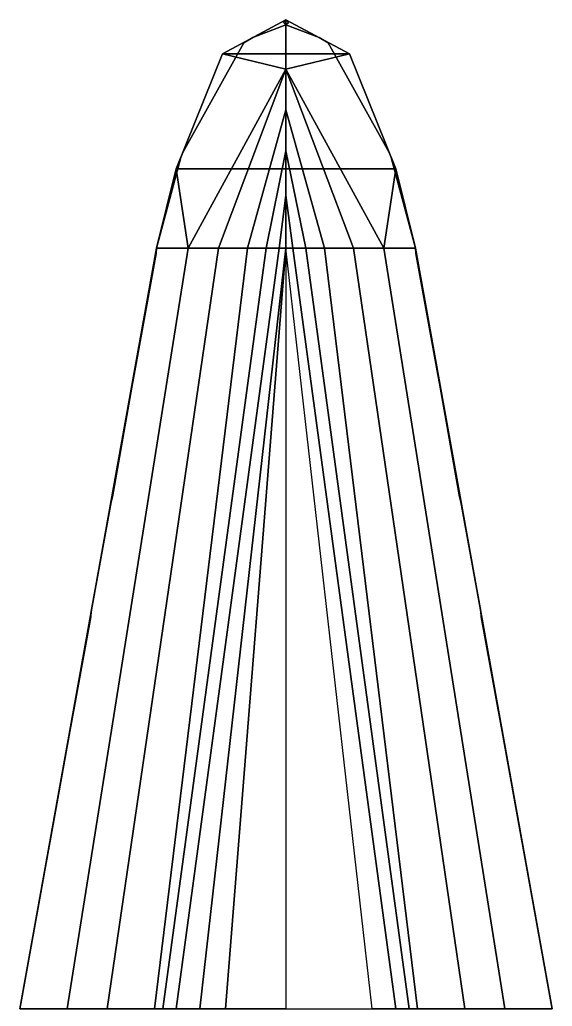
# Model space of a CAD drawing. Header units: millimetres. Extents: x -9 to 9, y -100 to 98.
# Drawn here: x -5.06 to 5.06, y 79.37 to 98.11 of the extents above; entities that cross this region are included whole.
import ezdxf

# ---------------------------------------------------------------- set-up
doc = ezdxf.new("R2010")
doc.units = ezdxf.units.MM
doc.layers.add('railings', color=6, linetype='Continuous')
doc.layers.add('superstructure', color=3, linetype='Continuous')

msp = doc.modelspace()

# ---------------------------------------------------------------- linework, layer by layer
for points in [[(0, 97.17, 4.53), (0, 97.17, 4.53), (-1.205, 97.46, 7.9), (0, 98.11, 7.9)], [(0, 98.11, 7.9), (1.205, 97.46, 7.9), (0, 97.17, 4.53)], [(0, 97.17, 4.53), (-1.86, 93.77, 6.46), (-2.087, 95.28, 7.9), (-1.205, 97.46, 7.9)], [(1.205, 97.46, 7.9), (2.087, 95.28, 7.9), (1.86, 93.77, 6.46), (0, 97.17, 4.53)], [(0, 97.17, 4.53), (0, 97.17, 4.53), (-1.28, 93.77, 4.53), (-1.86, 93.77, 6.46)], [(0, 97.17, 4.53), (0, 96.4, 2.05), (-0.73, 93.77, 2.05), (-1.28, 93.77, 4.53)], [(1.28, 93.77, 4.53), (0.73, 93.77, 2.05), (0, 96.4, 2.05), (0, 97.17, 4.53)], [(1.86, 93.77, 6.46), (1.28, 93.77, 4.53), (0, 97.17, 4.53)], [(0, 96.4, 2.05), (0, 95.62, -0.45), (-0.38, 93.77, -0.45), (-0.73, 93.77, 2.05)], [(0.73, 93.77, 2.05), (0.38, 93.77, -0.45), (0, 95.62, -0.45), (0, 96.4, 2.05)], [(0, 95.62, -0.45), (0, 94.77, -3.43), (-0.13, 93.77, -3.43), (-0.38, 93.77, -0.45)], [(0.38, 93.77, -0.45), (0.13, 93.77, -3.43), (0, 94.77, -3.43), (0, 95.62, -0.45)], [(-1.86, 93.77, 6.46), (-1.86, 93.77, 6.46), (-2.46, 93.77, 7.9), (-2.087, 95.28, 7.9)], [(2.087, 95.28, 7.9), (2.46, 93.77, 7.9), (1.86, 93.77, 6.46)], [(0, 94.77, -3.43), (0, 94.77, -3.43), (0, 93.77, -5.72), (-0.13, 93.77, -3.43)], [(0.13, 93.77, -3.43), (0, 93.77, -5.72), (0, 94.77, -3.43)], [(-2.46, 93.77, 7.9), (-1.86, 93.77, 6.46), (-4.16, 79.32, 5.25), (-5.06, 79.32, 7.64)], [(-1.86, 93.77, 6.46), (-1.28, 93.77, 4.53), (-3.4, 79.32, 2.73), (-4.16, 79.32, 5.25)], [(-1.28, 93.77, 4.53), (-0.73, 93.77, 2.05), (-2.5, 79.32, -1.46), (-3.4, 79.32, 2.73)], [(-0.73, 93.77, 2.05), (-0.38, 93.77, -0.45), (-2.34, 79.32, -2.62), (-2.5, 79.32, -1.46)], [(-0.38, 93.77, -0.45), (-0.13, 93.77, -3.43), (-2.09, 79.32, -3.43), (-2.34, 79.32, -2.62)], [(-0.13, 93.77, -3.43), (0, 93.77, -5.72), (-1.64, 79.32, -4.29), (-2.09, 79.32, -3.43)], [(0, 93.77, -5.72), (0, 93.77, -5.72), (-1.15, 79.32, -4.97), (-1.64, 79.32, -4.29)], [(0, 93.77, -5.72), (0, 93.77, -5.72), (0, 79.32, -5.97), (-1.15, 79.32, -4.97)], [(2.09, 79.32, -3.43), (1.64, 79.32, -4.29), (0, 93.77, -5.72), (0.13, 93.77, -3.43)], [(2.34, 79.32, -2.62), (2.09, 79.32, -3.43), (0.13, 93.77, -3.43), (0.38, 93.77, -0.45)], [(2.5, 79.32, -1.46), (2.34, 79.32, -2.62), (0.38, 93.77, -0.45), (0.73, 93.77, 2.05)], [(3.4, 79.32, 2.73), (2.5, 79.32, -1.46), (0.73, 93.77, 2.05), (1.28, 93.77, 4.53)], [(4.16, 79.32, 5.25), (3.4, 79.32, 2.73), (1.28, 93.77, 4.53), (1.86, 93.77, 6.46)], [(5.06, 79.32, 7.64), (4.16, 79.32, 5.25), (1.86, 93.77, 6.46), (2.46, 93.77, 7.9)]]:
    msp.add_3dface(points)
at = {"layer": 'railings'}
for points in [[(0, 98.11, 7.9), (-0.05, 98.06, 7.9), (-0.05, 98.06, 14.6), (0, 98.11, 14.6)], [(0, 98.11, 14.6), (-0.05, 98.06, 14.6), (0, 98.01, 14.6), (0.05, 98.06, 14.6)], [(-0.05, 98.06, 7.9), (0, 98.01, 7.9), (0, 98.01, 14.6), (-0.05, 98.06, 14.6)], [(0.05, 98.06, 7.9), (0, 98.11, 7.9), (0, 98.11, 14.6), (0.05, 98.06, 14.6)], [(0, 98.01, 7.9), (0.05, 98.06, 7.9), (0.05, 98.06, 14.6), (0, 98.01, 14.6)], [(-0.63, 97.77, 8.46), (0, 98.01, 8.46), (0, 98.01, 8.35), (-0.63, 97.77, 8.35)], [(-0.63, 97.77, 8.35), (0, 98.01, 8.35), (0, 98.01, 8.46), (-0.63, 97.77, 8.46)], [(-0.63, 97.77, 8.82), (0, 98.01, 8.82), (0, 98.01, 8.93), (-0.63, 97.77, 8.93)], [(-0.63, 97.77, 8.93), (0, 98.01, 8.93), (0, 98.01, 8.82), (-0.63, 97.77, 8.82)], [(0.63, 97.77, 8.93), (0, 98.01, 8.93), (0, 98.01, 8.82), (0.63, 97.77, 8.82)], [(0.63, 97.77, 8.82), (0, 98.01, 8.82), (0, 98.01, 8.93), (0.63, 97.77, 8.93)], [(0.63, 97.77, 8.35), (0, 98.01, 8.35), (0, 98.01, 8.46), (0.63, 97.77, 8.46)], [(0.63, 97.77, 8.46), (0, 98.01, 8.46), (0, 98.01, 8.35), (0.63, 97.77, 8.35)], [(-1.96, 95.59, 8.93), (-0.8, 97.67, 8.93), (-0.8, 97.67, 8.82), (-1.96, 95.59, 8.82)], [(-1.96, 95.59, 8.82), (-0.8, 97.67, 8.82), (-0.8, 97.67, 8.93), (-1.96, 95.59, 8.93)], [(-1.96, 95.59, 8.35), (-0.8, 97.67, 8.35), (-0.8, 97.67, 8.46), (-1.96, 95.59, 8.46)], [(-1.96, 95.59, 8.46), (-0.8, 97.67, 8.46), (-0.8, 97.67, 8.35), (-1.96, 95.59, 8.35)], [(-0.63, 97.77, 7.9), (-0.63, 97.77, 8.93), (-0.8, 97.67, 8.93), (-0.8, 97.67, 7.9)], [(-0.8, 97.67, 7.9), (-0.8, 97.67, 8.93), (-0.63, 97.77, 8.93), (-0.63, 97.77, 7.9)], [(0.8, 97.67, 7.9), (0.8, 97.67, 8.93), (0.63, 97.77, 8.93), (0.63, 97.77, 7.9)], [(0.63, 97.77, 7.9), (0.63, 97.77, 8.93), (0.8, 97.67, 8.93), (0.8, 97.67, 7.9)], [(1.96, 95.59, 8.46), (0.8, 97.67, 8.46), (0.8, 97.67, 8.35), (1.96, 95.59, 8.35)], [(1.96, 95.59, 8.35), (0.8, 97.67, 8.35), (0.8, 97.67, 8.46), (1.96, 95.59, 8.46)], [(1.96, 95.59, 8.82), (0.8, 97.67, 8.82), (0.8, 97.67, 8.93), (1.96, 95.59, 8.93)], [(1.96, 95.59, 8.93), (0.8, 97.67, 8.93), (0.8, 97.67, 8.82), (1.96, 95.59, 8.82)], [(-1.96, 95.59, 7.9), (-1.96, 95.59, 8.93), (-2, 95.49, 8.93), (-2, 95.49, 7.9)], [(-2, 95.49, 7.9), (-2, 95.49, 8.93), (-1.96, 95.59, 8.93), (-1.96, 95.59, 7.9)], [(2, 95.49, 7.9), (2, 95.49, 8.93), (1.96, 95.59, 8.93), (1.96, 95.59, 7.9)], [(1.96, 95.59, 7.9), (1.96, 95.59, 8.93), (2, 95.49, 8.93), (2, 95.49, 7.9)], [(-2.46, 93.77, 8.92), (-2, 95.49, 8.93), (-2, 95.49, 8.82), (-2.46, 93.77, 8.81)], [(-2.46, 93.77, 8.81), (-2, 95.49, 8.82), (-2, 95.49, 8.93), (-2.46, 93.77, 8.92)], [(-2.46, 93.77, 8.34), (-2, 95.49, 8.35), (-2, 95.49, 8.46), (-2.46, 93.77, 8.45)], [(-2.46, 93.77, 8.45), (-2, 95.49, 8.46), (-2, 95.49, 8.35), (-2.46, 93.77, 8.34)], [(2.46, 93.77, 8.45), (2, 95.49, 8.46), (2, 95.49, 8.35), (2.46, 93.77, 8.34)], [(2.46, 93.77, 8.34), (2, 95.49, 8.35), (2, 95.49, 8.46), (2.46, 93.77, 8.45)], [(2.46, 93.77, 8.81), (2, 95.49, 8.82), (2, 95.49, 8.93), (2.46, 93.77, 8.92)], [(2.46, 93.77, 8.92), (2, 95.49, 8.93), (2, 95.49, 8.82), (2.46, 93.77, 8.81)], [(-2.47, 93.67, 7.89), (-2.47, 93.67, 8.92), (-2.46, 93.77, 8.92), (-2.46, 93.77, 7.89)], [(-2.46, 93.77, 7.89), (-2.46, 93.77, 8.92), (-2.47, 93.67, 8.92), (-2.47, 93.67, 7.89)], [(2.46, 93.77, 7.89), (2.46, 93.77, 8.92), (2.47, 93.67, 8.92), (2.47, 93.67, 7.89)], [(2.47, 93.67, 7.89), (2.47, 93.67, 8.92), (2.46, 93.77, 8.92), (2.46, 93.77, 7.89)], [(-2.91, 91.23, 8.77), (-2.47, 93.67, 8.81), (-2.47, 93.67, 8.92), (-2.91, 91.23, 8.88)], [(-2.91, 91.23, 8.88), (-2.47, 93.67, 8.92), (-2.47, 93.67, 8.81), (-2.91, 91.23, 8.77)], [(-2.91, 91.23, 8.41), (-2.47, 93.67, 8.45), (-2.47, 93.67, 8.34), (-2.91, 91.23, 8.3)], [(-2.91, 91.23, 8.3), (-2.47, 93.67, 8.34), (-2.47, 93.67, 8.45), (-2.91, 91.23, 8.41)], [(2.91, 91.23, 8.3), (2.47, 93.67, 8.34), (2.47, 93.67, 8.45), (2.91, 91.23, 8.41)], [(2.91, 91.23, 8.41), (2.47, 93.67, 8.45), (2.47, 93.67, 8.34), (2.91, 91.23, 8.3)], [(2.91, 91.23, 8.88), (2.47, 93.67, 8.92), (2.47, 93.67, 8.81), (2.91, 91.23, 8.77)], [(2.91, 91.23, 8.77), (2.47, 93.67, 8.81), (2.47, 93.67, 8.92), (2.91, 91.23, 8.88)], [(-3.3, 89.05, 8.73), (-2.93, 91.13, 8.77), (-2.93, 91.13, 8.88), (-3.3, 89.05, 8.84)], [(-3.3, 89.05, 8.84), (-2.93, 91.13, 8.88), (-2.93, 91.13, 8.77), (-3.3, 89.05, 8.73)], [(-3.3, 89.05, 8.37), (-2.93, 91.13, 8.41), (-2.93, 91.13, 8.3), (-3.3, 89.05, 8.26)], [(-3.3, 89.05, 8.26), (-2.93, 91.13, 8.3), (-2.93, 91.13, 8.41), (-3.3, 89.05, 8.37)], [(-2.93, 91.13, 7.85), (-2.93, 91.13, 8.88), (-2.91, 91.23, 8.88), (-2.91, 91.23, 7.85)], [(-2.91, 91.23, 7.85), (-2.91, 91.23, 8.88), (-2.93, 91.13, 8.88), (-2.93, 91.13, 7.85)], [(2.91, 91.23, 7.85), (2.91, 91.23, 8.88), (2.93, 91.13, 8.88), (2.93, 91.13, 7.85)], [(2.93, 91.13, 7.85), (2.93, 91.13, 8.88), (2.91, 91.23, 8.88), (2.91, 91.23, 7.85)], [(3.3, 89.05, 8.26), (2.93, 91.13, 8.3), (2.93, 91.13, 8.41), (3.3, 89.05, 8.37)], [(3.3, 89.05, 8.37), (2.93, 91.13, 8.41), (2.93, 91.13, 8.3), (3.3, 89.05, 8.26)], [(3.3, 89.05, 8.84), (2.93, 91.13, 8.88), (2.93, 91.13, 8.77), (3.3, 89.05, 8.73)], [(3.3, 89.05, 8.73), (2.93, 91.13, 8.77), (2.93, 91.13, 8.88), (3.3, 89.05, 8.84)], [(-3.32, 88.95, 7.81), (-3.32, 88.95, 8.84), (-3.3, 89.05, 8.84), (-3.3, 89.05, 7.81)], [(-3.3, 89.05, 7.81), (-3.3, 89.05, 8.84), (-3.32, 88.95, 8.84), (-3.32, 88.95, 7.81)], [(3.3, 89.05, 7.81), (3.3, 89.05, 8.84), (3.32, 88.95, 8.84), (3.32, 88.95, 7.81)], [(3.32, 88.95, 7.81), (3.32, 88.95, 8.84), (3.3, 89.05, 8.84), (3.3, 89.05, 7.81)], [(-3.7, 86.87, 8.69), (-3.32, 88.95, 8.73), (-3.32, 88.95, 8.84), (-3.7, 86.87, 8.8)], [(-3.7, 86.87, 8.8), (-3.32, 88.95, 8.84), (-3.32, 88.95, 8.73), (-3.7, 86.87, 8.69)], [(-3.7, 86.87, 8.33), (-3.32, 88.95, 8.37), (-3.32, 88.95, 8.26), (-3.7, 86.87, 8.22)], [(-3.7, 86.87, 8.22), (-3.32, 88.95, 8.26), (-3.32, 88.95, 8.37), (-3.7, 86.87, 8.33)], [(3.7, 86.87, 8.22), (3.32, 88.95, 8.26), (3.32, 88.95, 8.37), (3.7, 86.87, 8.33)], [(3.7, 86.87, 8.33), (3.32, 88.95, 8.37), (3.32, 88.95, 8.26), (3.7, 86.87, 8.22)], [(3.7, 86.87, 8.8), (3.32, 88.95, 8.84), (3.32, 88.95, 8.73), (3.7, 86.87, 8.69)], [(3.7, 86.87, 8.69), (3.32, 88.95, 8.73), (3.32, 88.95, 8.84), (3.7, 86.87, 8.8)], [(-4.09, 84.69, 8.65), (-3.71, 86.77, 8.69), (-3.71, 86.77, 8.8), (-4.09, 84.69, 8.76)], [(-4.09, 84.69, 8.76), (-3.71, 86.77, 8.8), (-3.71, 86.77, 8.69), (-4.09, 84.69, 8.65)], [(-4.09, 84.69, 8.29), (-3.71, 86.77, 8.33), (-3.71, 86.77, 8.22), (-4.09, 84.69, 8.18)], [(-4.09, 84.69, 8.18), (-3.71, 86.77, 8.22), (-3.71, 86.77, 8.33), (-4.09, 84.69, 8.29)], [(-3.71, 86.77, 7.77), (-3.71, 86.77, 8.8), (-3.7, 86.87, 8.8), (-3.7, 86.87, 7.77)], [(-3.7, 86.87, 7.77), (-3.7, 86.87, 8.8), (-3.71, 86.77, 8.8), (-3.71, 86.77, 7.77)], [(3.7, 86.87, 7.77), (3.7, 86.87, 8.8), (3.71, 86.77, 8.8), (3.71, 86.77, 7.77)], [(3.71, 86.77, 7.77), (3.71, 86.77, 8.8), (3.7, 86.87, 8.8), (3.7, 86.87, 7.77)], [(4.09, 84.69, 8.18), (3.71, 86.77, 8.22), (3.71, 86.77, 8.33), (4.09, 84.69, 8.29)], [(4.09, 84.69, 8.29), (3.71, 86.77, 8.33), (3.71, 86.77, 8.22), (4.09, 84.69, 8.18)], [(4.09, 84.69, 8.76), (3.71, 86.77, 8.8), (3.71, 86.77, 8.69), (4.09, 84.69, 8.65)], [(4.09, 84.69, 8.65), (3.71, 86.77, 8.69), (3.71, 86.77, 8.8), (4.09, 84.69, 8.76)], [(-4.48, 82.51, 8.72), (-4.11, 84.59, 8.76), (-4.11, 84.59, 8.65), (-4.48, 82.51, 8.61)], [(-4.48, 82.51, 8.61), (-4.11, 84.59, 8.65), (-4.11, 84.59, 8.76), (-4.48, 82.51, 8.72)], [(-4.48, 82.51, 8.14), (-4.11, 84.59, 8.18), (-4.11, 84.59, 8.29), (-4.48, 82.51, 8.25)], [(-4.48, 82.51, 8.25), (-4.11, 84.59, 8.29), (-4.11, 84.59, 8.18), (-4.48, 82.51, 8.14)], [(-4.09, 84.69, 7.73), (-4.09, 84.69, 8.76), (-4.11, 84.59, 8.76), (-4.11, 84.59, 7.73)], [(-4.11, 84.59, 7.73), (-4.11, 84.59, 8.76), (-4.09, 84.69, 8.76), (-4.09, 84.69, 7.73)], [(4.11, 84.59, 7.73), (4.11, 84.59, 8.76), (4.09, 84.69, 8.76), (4.09, 84.69, 7.73)], [(4.09, 84.69, 7.73), (4.09, 84.69, 8.76), (4.11, 84.59, 8.76), (4.11, 84.59, 7.73)], [(4.48, 82.51, 8.25), (4.11, 84.59, 8.29), (4.11, 84.59, 8.18), (4.48, 82.51, 8.14)], [(4.48, 82.51, 8.14), (4.11, 84.59, 8.18), (4.11, 84.59, 8.29), (4.48, 82.51, 8.25)], [(4.48, 82.51, 8.61), (4.11, 84.59, 8.65), (4.11, 84.59, 8.76), (4.48, 82.51, 8.72)], [(4.48, 82.51, 8.72), (4.11, 84.59, 8.76), (4.11, 84.59, 8.65), (4.48, 82.51, 8.61)], [(-4.5, 82.41, 7.69), (-4.5, 82.41, 8.72), (-4.48, 82.51, 8.72), (-4.48, 82.51, 7.69)], [(-4.48, 82.51, 7.69), (-4.48, 82.51, 8.72), (-4.5, 82.41, 8.72), (-4.5, 82.41, 7.69)], [(4.48, 82.51, 7.69), (4.48, 82.51, 8.72), (4.5, 82.41, 8.72), (4.5, 82.41, 7.69)], [(4.5, 82.41, 7.69), (4.5, 82.41, 8.72), (4.48, 82.51, 8.72), (4.48, 82.51, 7.69)], [(-5.04, 79.42, 8.56), (-4.5, 82.41, 8.61), (-4.5, 82.41, 8.72), (-5.04, 79.42, 8.67)], [(-5.04, 79.42, 8.67), (-4.5, 82.41, 8.72), (-4.5, 82.41, 8.61), (-5.04, 79.42, 8.56)], [(-5.04, 79.42, 8.2), (-4.5, 82.41, 8.25), (-4.5, 82.41, 8.14), (-5.04, 79.42, 8.09)], [(-5.04, 79.42, 8.09), (-4.5, 82.41, 8.14), (-4.5, 82.41, 8.25), (-5.04, 79.42, 8.2)], [(5.04, 79.42, 8.67), (4.5, 82.41, 8.72), (4.5, 82.41, 8.61), (5.04, 79.42, 8.56)], [(5.04, 79.42, 8.56), (4.5, 82.41, 8.61), (4.5, 82.41, 8.72), (5.04, 79.42, 8.67)], [(5.04, 79.42, 8.09), (4.5, 82.41, 8.14), (4.5, 82.41, 8.25), (5.04, 79.42, 8.2)], [(5.04, 79.42, 8.2), (4.5, 82.41, 8.25), (4.5, 82.41, 8.14), (5.04, 79.42, 8.09)], [(-5.06, 79.32, 7.64), (-5.06, 79.32, 8.67), (-5.04, 79.42, 8.67), (-5.04, 79.42, 7.64)], [(-5.04, 79.42, 7.64), (-5.04, 79.42, 8.67), (-5.06, 79.32, 8.67), (-5.06, 79.32, 7.64)], [(5.04, 79.42, 7.64), (5.04, 79.42, 8.67), (5.06, 79.32, 8.67), (5.06, 79.32, 7.64)], [(5.06, 79.32, 7.64), (5.06, 79.32, 8.67), (5.04, 79.42, 8.67), (5.04, 79.42, 7.64)]]:
    msp.add_3dface(points, dxfattribs=at)
at = {"layer": 'superstructure'}
for points in [[(-1.205, 97.46, 7.9), (1.205, 97.46, 7.9), (0, 98.11, 7.9)], [(-2.087, 95.28, 7.9), (2.087, 95.28, 7.9), (1.205, 97.46, 7.9), (-1.205, 97.46, 7.9)], [(-2.46, 93.77, 7.9), (2.46, 93.77, 7.9), (2.087, 95.28, 7.9), (-2.087, 95.28, 7.9)], [(-5.06, 79.32, 7.64), (5.06, 79.32, 7.64), (2.46, 93.77, 7.9), (-2.46, 93.77, 7.9)]]:
    msp.add_3dface(points, dxfattribs=at)

doc.saveas('drawing.dxf')
